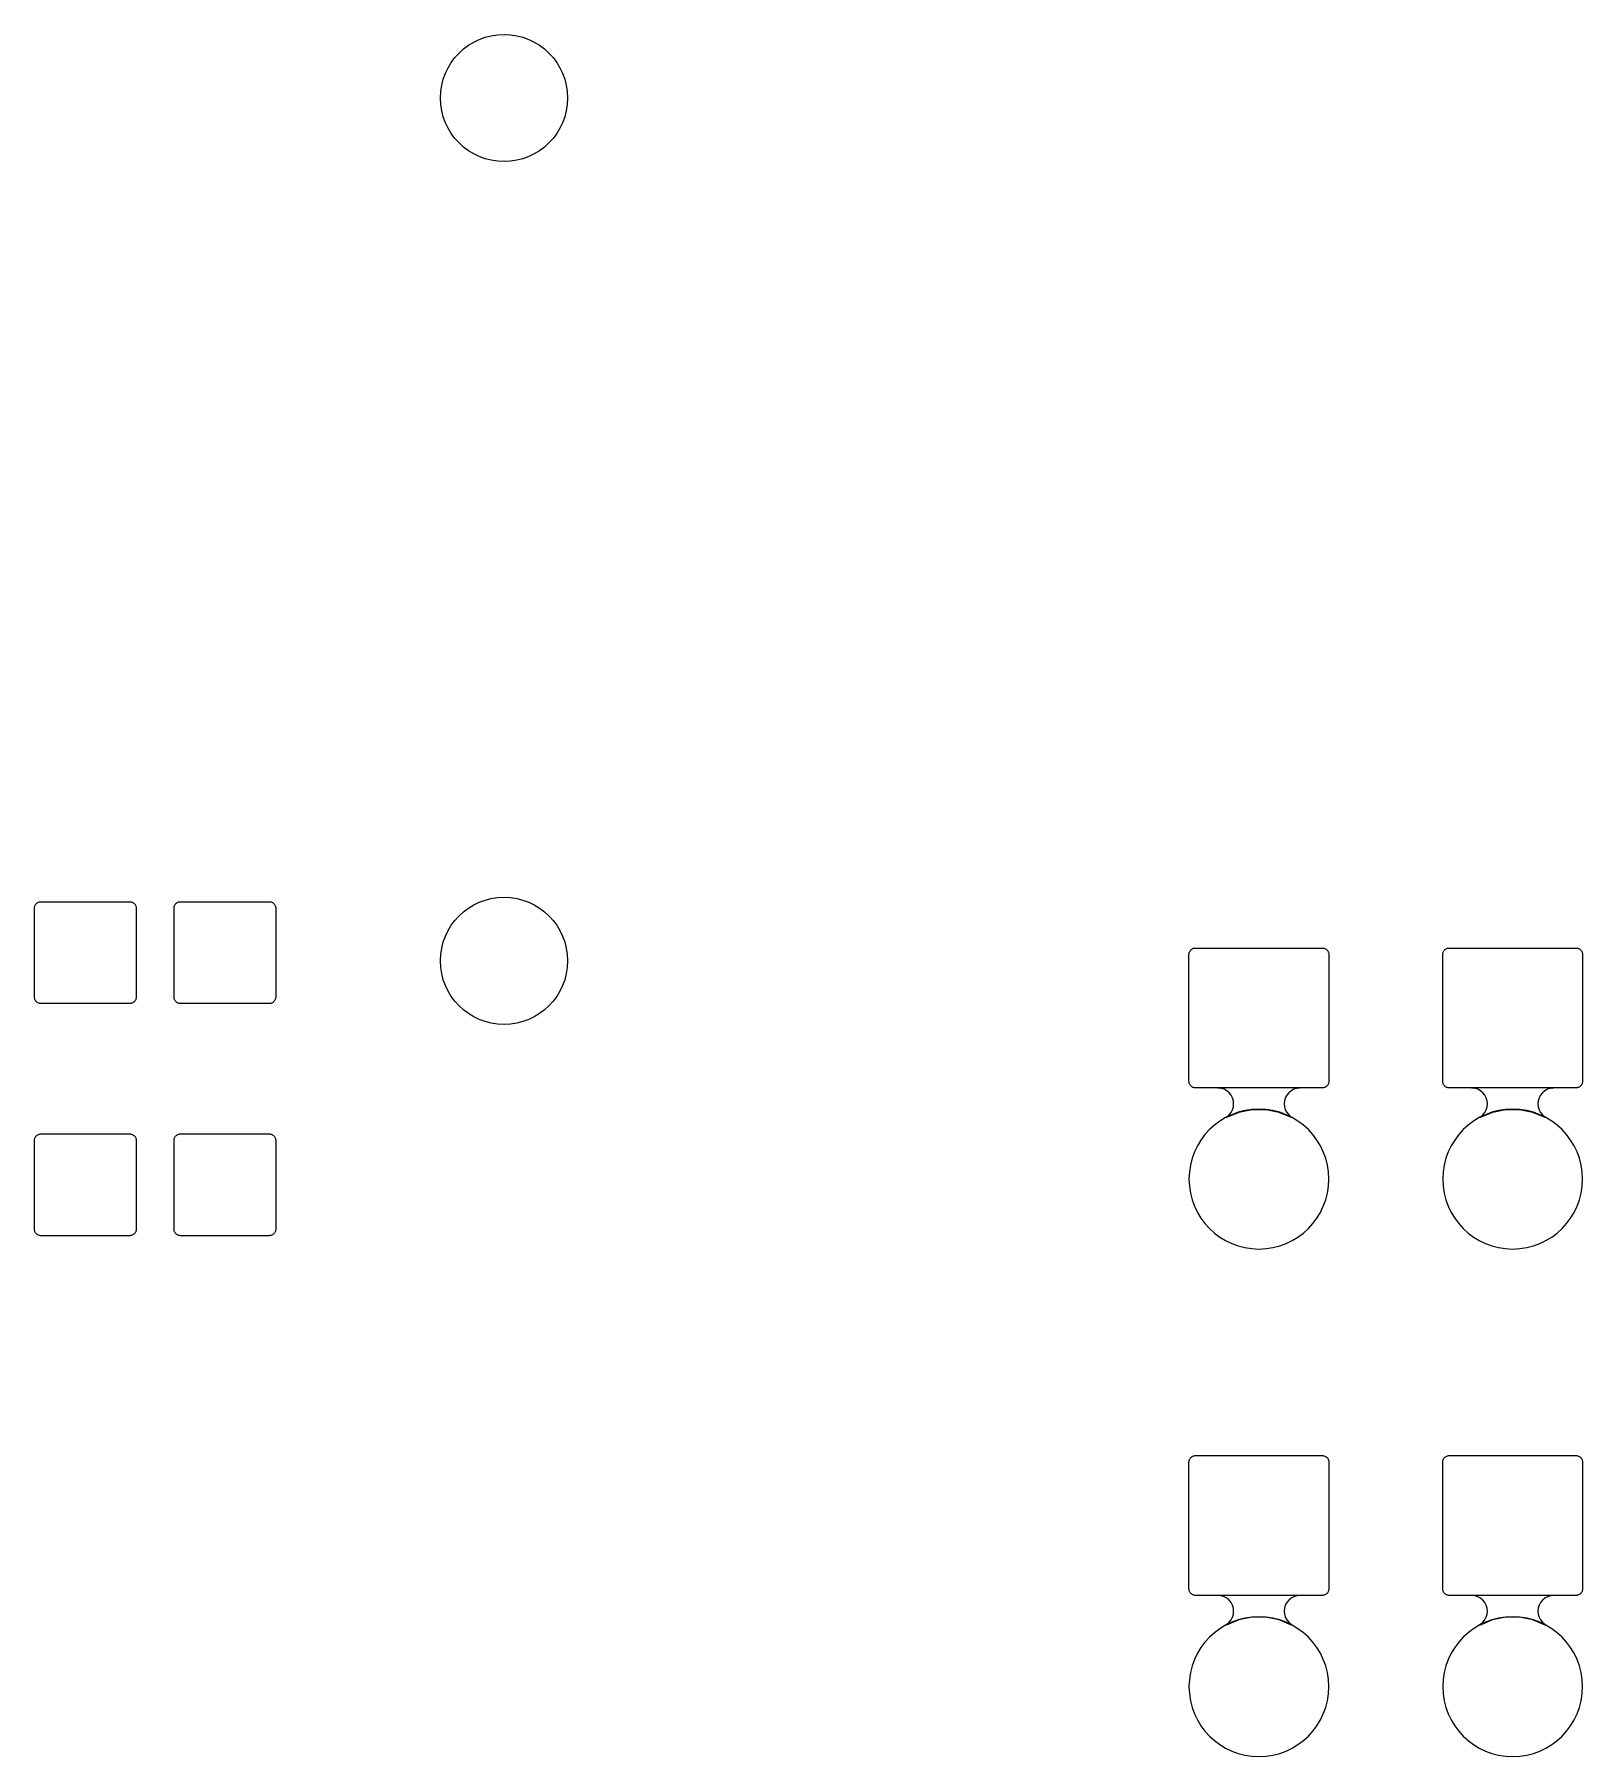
# Model space of a CAD drawing. Extents: x 0.49 to 2.42, y -7.77 to -4.86.
# Drawn here: x 0.494 to 0.974, y -7.733 to -7.199 of the extents above; entities that cross this region are included whole.
import ezdxf

# ---------------------------------------------------------------- set-up
doc = ezdxf.new("R2010")
doc.units = 0
doc.header["$MEASUREMENT"] = 0
doc.layers.add('BLACK', color=7, linetype='CONTINUOUS')

msp = doc.modelspace()

# ---------------------------------------------------------------- linework, layer by layer
at = {"layer": 'BLACK', "linetype": 'CONTINUOUS'}
for p, q in [((0.494055, -7.46988), (0.494065, -7.46969)), ((0.494055, -7.49744), (0.494055, -7.46988)), ((0.494065, -7.46969), (0.494094, -7.46949)), ((0.494094, -7.46949), (0.494142, -7.4693)), ((0.494142, -7.4693), (0.494208, -7.46911)), ((0.494208, -7.46911), (0.494292, -7.46894)), ((0.494292, -7.46894), (0.494394, -7.46877)), ((0.494394, -7.46877), (0.494511, -7.46861)), ((0.494511, -7.46861), (0.494643, -7.46846)), ((0.494643, -7.46846), (0.494789, -7.46833)), ((0.494789, -7.46833), (0.494947, -7.46821)), ((0.494947, -7.46821), (0.495116, -7.46811)), ((0.495116, -7.46811), (0.495295, -7.46803)), ((0.495295, -7.46803), (0.49548, -7.46796)), ((0.49548, -7.46796), (0.495671, -7.46791)), ((0.495671, -7.46791), (0.495866, -7.46788)), ((0.495866, -7.46788), (0.496063, -7.46787)), ((0.496063, -7.46787), (0.523622, -7.46787)), ((0.523622, -7.46787), (0.523819, -7.46788)), ((0.523819, -7.46788), (0.524014, -7.46791)), ((0.524014, -7.46791), (0.524205, -7.46796)), ((0.524205, -7.46796), (0.52439, -7.46803)), ((0.52439, -7.46803), (0.524569, -7.46811)), ((0.524569, -7.46811), (0.524738, -7.46821)), ((0.524738, -7.46821), (0.524896, -7.46833)), ((0.524896, -7.46833), (0.525042, -7.46846)), ((0.525042, -7.46846), (0.525174, -7.46861)), ((0.525174, -7.46861), (0.525292, -7.46877)), ((0.525292, -7.46877), (0.525393, -7.46894)), ((0.525393, -7.46894), (0.525477, -7.46911)), ((0.525477, -7.46911), (0.525543, -7.4693)), ((0.525543, -7.4693), (0.525591, -7.46949)), ((0.525591, -7.46949), (0.52562, -7.46969)), ((0.52562, -7.46969), (0.52563, -7.46988)), ((0.52563, -7.46988), (0.52563, -7.49744)), ((0.537362, -7.46988), (0.537372, -7.46969)), ((0.537362, -7.49744), (0.537362, -7.46988)), ((0.537372, -7.46969), (0.537401, -7.46949)), ((0.537401, -7.46949), (0.537449, -7.4693)), ((0.537449, -7.4693), (0.537515, -7.46911)), ((0.537515, -7.46911), (0.537599, -7.46894)), ((0.537599, -7.46894), (0.537701, -7.46877)), ((0.537701, -7.46877), (0.537818, -7.46861)), ((0.537818, -7.46861), (0.53795, -7.46846)), ((0.53795, -7.46846), (0.538096, -7.46833)), ((0.538096, -7.46833), (0.538255, -7.46821)), ((0.538255, -7.46821), (0.538424, -7.46811)), ((0.538424, -7.46811), (0.538602, -7.46803)), ((0.538602, -7.46803), (0.538787, -7.46796)), ((0.538787, -7.46796), (0.538978, -7.46791)), ((0.538978, -7.46791), (0.539173, -7.46788)), ((0.539173, -7.46788), (0.53937, -7.46787)), ((0.53937, -7.46787), (0.566929, -7.46787)), ((0.566929, -7.46787), (0.567126, -7.46788)), ((0.567126, -7.46788), (0.567321, -7.46791)), ((0.567321, -7.46791), (0.567512, -7.46796)), ((0.567512, -7.46796), (0.567698, -7.46803)), ((0.567698, -7.46803), (0.567876, -7.46811)), ((0.567876, -7.46811), (0.568045, -7.46821)), ((0.568045, -7.46821), (0.568203, -7.46833)), ((0.568203, -7.46833), (0.568349, -7.46846)), ((0.568349, -7.46846), (0.568481, -7.46861)), ((0.568481, -7.46861), (0.568599, -7.46877)), ((0.568599, -7.46877), (0.5687, -7.46894)), ((0.5687, -7.46894), (0.568784, -7.46911)), ((0.568784, -7.46911), (0.568851, -7.4693)), ((0.568851, -7.4693), (0.568898, -7.46949)), ((0.568898, -7.46949), (0.568927, -7.46969)), ((0.568927, -7.46969), (0.568937, -7.46988)), ((0.568937, -7.46988), (0.568937, -7.49744)), ((0.852323, -7.48425), (0.852333, -7.48406)), ((0.852323, -7.52362), (0.852323, -7.48425)), ((0.852333, -7.48406), (0.852361, -7.48386)), ((0.852361, -7.48386), (0.852409, -7.48367)), ((0.852409, -7.48367), (0.852476, -7.48348)), ((0.852476, -7.48348), (0.85256, -7.48331)), ((0.85256, -7.48331), (0.852661, -7.48314)), ((0.852661, -7.48314), (0.852779, -7.48298)), ((0.852779, -7.48298), (0.852911, -7.48283)), ((0.852911, -7.48283), (0.853057, -7.4827)), ((0.853057, -7.4827), (0.853215, -7.48258)), ((0.853215, -7.48258), (0.853384, -7.48248)), ((0.853384, -7.48248), (0.853562, -7.4824)), ((0.853562, -7.4824), (0.853748, -7.48233)), ((0.853748, -7.48233), (0.853939, -7.48228)), ((0.853939, -7.48228), (0.854134, -7.48225)), ((0.854134, -7.48225), (0.854331, -7.48224)), ((0.854331, -7.48224), (0.893701, -7.48224)), ((0.893701, -7.48224), (0.893898, -7.48225)), ((0.893898, -7.48225), (0.894093, -7.48228)), ((0.894093, -7.48228), (0.894284, -7.48233)), ((0.894284, -7.48233), (0.894469, -7.4824)), ((0.894469, -7.4824), (0.894647, -7.48248)), ((0.894647, -7.48248), (0.894816, -7.48258)), ((0.894816, -7.48258), (0.894975, -7.4827)), ((0.894975, -7.4827), (0.895121, -7.48283)), ((0.895121, -7.48283), (0.895253, -7.48298)), ((0.895253, -7.48298), (0.89537, -7.48314)), ((0.89537, -7.48314), (0.895472, -7.48331)), ((0.895472, -7.48331), (0.895556, -7.48348)), ((0.895556, -7.48348), (0.895622, -7.48367)), ((0.895622, -7.48367), (0.89567, -7.48386)), ((0.89567, -7.48386), (0.895699, -7.48406)), ((0.895699, -7.48406), (0.895709, -7.48425)), ((0.895709, -7.48425), (0.895709, -7.52362)), ((0.931063, -7.48425), (0.931073, -7.48406)), ((0.931063, -7.52362), (0.931063, -7.48425)), ((0.931073, -7.48406), (0.931102, -7.48386)), ((0.931102, -7.48386), (0.931149, -7.48367)), ((0.931149, -7.48367), (0.931216, -7.48348)), ((0.931216, -7.48348), (0.9313, -7.48331)), ((0.9313, -7.48331), (0.931401, -7.48314)), ((0.931401, -7.48314), (0.931519, -7.48298)), ((0.931519, -7.48298), (0.931651, -7.48283)), ((0.931651, -7.48283), (0.931797, -7.4827)), ((0.931797, -7.4827), (0.931955, -7.48258)), ((0.931955, -7.48258), (0.932124, -7.48248)), ((0.932124, -7.48248), (0.932302, -7.4824)), ((0.932302, -7.4824), (0.932488, -7.48233)), ((0.932488, -7.48233), (0.932679, -7.48228)), ((0.932679, -7.48228), (0.932874, -7.48225)), ((0.932874, -7.48225), (0.933071, -7.48224)), ((0.933071, -7.48224), (0.972441, -7.48224)), ((0.972441, -7.48224), (0.972638, -7.48225)), ((0.972638, -7.48225), (0.972833, -7.48228)), ((0.972833, -7.48228), (0.973024, -7.48233)), ((0.973024, -7.48233), (0.973209, -7.4824)), ((0.973209, -7.4824), (0.973387, -7.48248)), ((0.973387, -7.48248), (0.973556, -7.48258)), ((0.973556, -7.48258), (0.973715, -7.4827)), ((0.973715, -7.4827), (0.973861, -7.48283)), ((0.973861, -7.48283), (0.973993, -7.48298)), ((0.973993, -7.48298), (0.97411, -7.48314)), ((0.97411, -7.48314), (0.974212, -7.48331)), ((0.974212, -7.48331), (0.974296, -7.48348)), ((0.974296, -7.48348), (0.974362, -7.48367)), ((0.974362, -7.48367), (0.97441, -7.48386)), ((0.97441, -7.48386), (0.974439, -7.48406)), ((0.974439, -7.48406), (0.974449, -7.48425)), ((0.974449, -7.48425), (0.974449, -7.52362)), ((0.494065, -7.49764), (0.494055, -7.49744)), ((0.494094, -7.49783), (0.494065, -7.49764)), ((0.494142, -7.49802), (0.494094, -7.49783)), ((0.494208, -7.49821), (0.494142, -7.49802)), ((0.494292, -7.49839), (0.494208, -7.49821)), ((0.494394, -7.49856), (0.494292, -7.49839)), ((0.494511, -7.49871), (0.494394, -7.49856)), ((0.494643, -7.49886), (0.494511, -7.49871)), ((0.494789, -7.49899), (0.494643, -7.49886)), ((0.494947, -7.49911), (0.494789, -7.49899)), ((0.495116, -7.49921), (0.494947, -7.49911)), ((0.495295, -7.4993), (0.495116, -7.49921)), ((0.49548, -7.49936), (0.495295, -7.4993)), ((0.495671, -7.49941), (0.49548, -7.49936)), ((0.495866, -7.49944), (0.495671, -7.49941)), ((0.496063, -7.49945), (0.495866, -7.49944)), ((0.523622, -7.49945), (0.496063, -7.49945)), ((0.523819, -7.49944), (0.523622, -7.49945)), ((0.524014, -7.49941), (0.523819, -7.49944)), ((0.524205, -7.49936), (0.524014, -7.49941)), ((0.52439, -7.4993), (0.524205, -7.49936)), ((0.524569, -7.49921), (0.52439, -7.4993)), ((0.524738, -7.49911), (0.524569, -7.49921)), ((0.524896, -7.49899), (0.524738, -7.49911)), ((0.525042, -7.49886), (0.524896, -7.49899)), ((0.525174, -7.49871), (0.525042, -7.49886)), ((0.525292, -7.49856), (0.525174, -7.49871)), ((0.525393, -7.49839), (0.525292, -7.49856)), ((0.525477, -7.49821), (0.525393, -7.49839)), ((0.525543, -7.49802), (0.525477, -7.49821)), ((0.525591, -7.49783), (0.525543, -7.49802)), ((0.52562, -7.49764), (0.525591, -7.49783)), ((0.52563, -7.49744), (0.52562, -7.49764)), ((0.537372, -7.49764), (0.537362, -7.49744)), ((0.537401, -7.49783), (0.537372, -7.49764)), ((0.537449, -7.49802), (0.537401, -7.49783)), ((0.537515, -7.49821), (0.537449, -7.49802)), ((0.537599, -7.49839), (0.537515, -7.49821)), ((0.537701, -7.49856), (0.537599, -7.49839)), ((0.537818, -7.49871), (0.537701, -7.49856)), ((0.53795, -7.49886), (0.537818, -7.49871)), ((0.538096, -7.49899), (0.53795, -7.49886)), ((0.538255, -7.49911), (0.538096, -7.49899)), ((0.538424, -7.49921), (0.538255, -7.49911)), ((0.538602, -7.4993), (0.538424, -7.49921)), ((0.538787, -7.49936), (0.538602, -7.4993)), ((0.538978, -7.49941), (0.538787, -7.49936)), ((0.539173, -7.49944), (0.538978, -7.49941)), ((0.53937, -7.49945), (0.539173, -7.49944)), ((0.566929, -7.49945), (0.53937, -7.49945)), ((0.567126, -7.49944), (0.566929, -7.49945)), ((0.567321, -7.49941), (0.567126, -7.49944)), ((0.567512, -7.49936), (0.567321, -7.49941)), ((0.567698, -7.4993), (0.567512, -7.49936)), ((0.567876, -7.49921), (0.567698, -7.4993)), ((0.568045, -7.49911), (0.567876, -7.49921)), ((0.568203, -7.49899), (0.568045, -7.49911)), ((0.568349, -7.49886), (0.568203, -7.49899)), ((0.568481, -7.49871), (0.568349, -7.49886)), ((0.568599, -7.49856), (0.568481, -7.49871)), ((0.5687, -7.49839), (0.568599, -7.49856)), ((0.568784, -7.49821), (0.5687, -7.49839)), ((0.568851, -7.49802), (0.568784, -7.49821)), ((0.568898, -7.49783), (0.568851, -7.49802)), ((0.568927, -7.49764), (0.568898, -7.49783)), ((0.568937, -7.49744), (0.568927, -7.49764)), ((0.852333, -7.52382), (0.852323, -7.52362)), ((0.852361, -7.52401), (0.852333, -7.52382)), ((0.852409, -7.5242), (0.852361, -7.52401)), ((0.852476, -7.52439), (0.852409, -7.5242)), ((0.85256, -7.52457), (0.852476, -7.52439)), ((0.852661, -7.52474), (0.85256, -7.52457)), ((0.852779, -7.5249), (0.852661, -7.52474)), ((0.852911, -7.52504), (0.852779, -7.5249)), ((0.853057, -7.52517), (0.852911, -7.52504)), ((0.853215, -7.52529), (0.853057, -7.52517)), ((0.853384, -7.52539), (0.853215, -7.52529)), ((0.853562, -7.52548), (0.853384, -7.52539)), ((0.853748, -7.52554), (0.853562, -7.52548)), ((0.853939, -7.52559), (0.853748, -7.52554)), ((0.854134, -7.52562), (0.853939, -7.52559)), ((0.854331, -7.52563), (0.854134, -7.52562)), ((0.893701, -7.52563), (0.854331, -7.52563)), ((0.86127, -7.52566), (0.861278, -7.52558)), ((0.861334, -7.52571), (0.86127, -7.52566)), ((0.861278, -7.52558), (0.861342, -7.52555)), ((0.862286, -7.5258), (0.861334, -7.52571)), ((0.861342, -7.52555), (0.88669, -7.52555)), ((0.863195, -7.52608), (0.862286, -7.5258)), ((0.864032, -7.52653), (0.863195, -7.52608)), ((0.864766, -7.52713), (0.864032, -7.52653)), ((0.865368, -7.52786), (0.864766, -7.52713)), ((0.865815, -7.5287), (0.865368, -7.52786)), ((0.866091, -7.52961), (0.865815, -7.5287)), ((0.882216, -7.5287), (0.881941, -7.52961)), ((0.882664, -7.52786), (0.882216, -7.5287)), ((0.883266, -7.52713), (0.882664, -7.52786)), ((0.884, -7.52653), (0.883266, -7.52713)), ((0.884837, -7.52608), (0.884, -7.52653)), ((0.885745, -7.5258), (0.884837, -7.52608)), ((0.886698, -7.52571), (0.885745, -7.5258)), ((0.88669, -7.52555), (0.886758, -7.52559)), ((0.886758, -7.52567), (0.886698, -7.52571)), ((0.886758, -7.52559), (0.886758, -7.52567)), ((0.893898, -7.52562), (0.893701, -7.52563)), ((0.894093, -7.52559), (0.893898, -7.52562)), ((0.894284, -7.52554), (0.894093, -7.52559)), ((0.894469, -7.52548), (0.894284, -7.52554)), ((0.894647, -7.52539), (0.894469, -7.52548)), ((0.894816, -7.52529), (0.894647, -7.52539)), ((0.894975, -7.52517), (0.894816, -7.52529)), ((0.895121, -7.52504), (0.894975, -7.52517)), ((0.895253, -7.5249), (0.895121, -7.52504)), ((0.89537, -7.52474), (0.895253, -7.5249)), ((0.895472, -7.52457), (0.89537, -7.52474)), ((0.895556, -7.52439), (0.895472, -7.52457)), ((0.895622, -7.5242), (0.895556, -7.52439)), ((0.89567, -7.52401), (0.895622, -7.5242)), ((0.895699, -7.52382), (0.89567, -7.52401)), ((0.895709, -7.52362), (0.895699, -7.52382)), ((0.931073, -7.52382), (0.931063, -7.52362)), ((0.931102, -7.52401), (0.931073, -7.52382)), ((0.931149, -7.5242), (0.931102, -7.52401)), ((0.931216, -7.52439), (0.931149, -7.5242)), ((0.9313, -7.52457), (0.931216, -7.52439)), ((0.931401, -7.52474), (0.9313, -7.52457)), ((0.931519, -7.5249), (0.931401, -7.52474)), ((0.931651, -7.52504), (0.931519, -7.5249)), ((0.931797, -7.52517), (0.931651, -7.52504)), ((0.931955, -7.52529), (0.931797, -7.52517)), ((0.932124, -7.52539), (0.931955, -7.52529)), ((0.932302, -7.52548), (0.932124, -7.52539)), ((0.932488, -7.52554), (0.932302, -7.52548)), ((0.932679, -7.52559), (0.932488, -7.52554)), ((0.932874, -7.52562), (0.932679, -7.52559)), ((0.933071, -7.52563), (0.932874, -7.52562)), ((0.972441, -7.52563), (0.933071, -7.52563)), ((0.94001, -7.52566), (0.940018, -7.52558)), ((0.940074, -7.52571), (0.94001, -7.52566)), ((0.940018, -7.52558), (0.940082, -7.52555)), ((0.941026, -7.5258), (0.940074, -7.52571)), ((0.940082, -7.52555), (0.96543, -7.52555)), ((0.941935, -7.52608), (0.941026, -7.5258)), ((0.942772, -7.52653), (0.941935, -7.52608)), ((0.943506, -7.52713), (0.942772, -7.52653)), ((0.944108, -7.52786), (0.943506, -7.52713)), ((0.944555, -7.5287), (0.944108, -7.52786)), ((0.944831, -7.52961), (0.944555, -7.5287)), ((0.960956, -7.5287), (0.960681, -7.52961)), ((0.961404, -7.52786), (0.960956, -7.5287)), ((0.962006, -7.52713), (0.961404, -7.52786)), ((0.96274, -7.52653), (0.962006, -7.52713)), ((0.963577, -7.52608), (0.96274, -7.52653)), ((0.964485, -7.5258), (0.963577, -7.52608)), ((0.965438, -7.52571), (0.964485, -7.5258)), ((0.96543, -7.52555), (0.965498, -7.52559)), ((0.965498, -7.52567), (0.965438, -7.52571)), ((0.965498, -7.52559), (0.965498, -7.52567)), ((0.972638, -7.52562), (0.972441, -7.52563)), ((0.972833, -7.52559), (0.972638, -7.52562)), ((0.973024, -7.52554), (0.972833, -7.52559)), ((0.973209, -7.52548), (0.973024, -7.52554)), ((0.973387, -7.52539), (0.973209, -7.52548)), ((0.973556, -7.52529), (0.973387, -7.52539)), ((0.973715, -7.52517), (0.973556, -7.52529)), ((0.973861, -7.52504), (0.973715, -7.52517)), ((0.973993, -7.5249), (0.973861, -7.52504)), ((0.97411, -7.52474), (0.973993, -7.5249)), ((0.974212, -7.52457), (0.97411, -7.52474)), ((0.974296, -7.52439), (0.974212, -7.52457)), ((0.974362, -7.5242), (0.974296, -7.52439)), ((0.97441, -7.52401), (0.974362, -7.5242)), ((0.974439, -7.52382), (0.97441, -7.52401)), ((0.974449, -7.52362), (0.974439, -7.52382)), ((0.867742, -7.53325), (0.863932, -7.53483)), ((0.864029, -7.53458), (0.864766, -7.53397)), ((0.864766, -7.53397), (0.865368, -7.53324)), ((0.865368, -7.53324), (0.865815, -7.5324)), ((0.865815, -7.5324), (0.866091, -7.5315)), ((0.866184, -7.53055), (0.866091, -7.52961)), ((0.866091, -7.5315), (0.866184, -7.53055)), ((0.871897, -7.53243), (0.867742, -7.53325)), ((0.876134, -7.53243), (0.871897, -7.53243)), ((0.88029, -7.53325), (0.876134, -7.53243)), ((0.884099, -7.53483), (0.88029, -7.53325)), ((0.881941, -7.52961), (0.881848, -7.53055)), ((0.881848, -7.53055), (0.881941, -7.5315)), ((0.881941, -7.5315), (0.882216, -7.5324)), ((0.882216, -7.5324), (0.882664, -7.53324)), ((0.882664, -7.53324), (0.883266, -7.53398)), ((0.883266, -7.53398), (0.884003, -7.53458)), ((0.946482, -7.53325), (0.942672, -7.53483)), ((0.942769, -7.53458), (0.943506, -7.53397)), ((0.943506, -7.53397), (0.944108, -7.53324)), ((0.944108, -7.53324), (0.944555, -7.5324)), ((0.944555, -7.5324), (0.944831, -7.5315)), ((0.944924, -7.53055), (0.944831, -7.52961)), ((0.944831, -7.5315), (0.944924, -7.53055)), ((0.950637, -7.53243), (0.946482, -7.53325)), ((0.954874, -7.53243), (0.950637, -7.53243)), ((0.95903, -7.53325), (0.954874, -7.53243)), ((0.962839, -7.53483), (0.95903, -7.53325)), ((0.960681, -7.52961), (0.960588, -7.53055)), ((0.960588, -7.53055), (0.960681, -7.5315)), ((0.960681, -7.5315), (0.960956, -7.5324)), ((0.960956, -7.5324), (0.961404, -7.53324)), ((0.961404, -7.53324), (0.962006, -7.53398)), ((0.962006, -7.53398), (0.962743, -7.53458)), ((0.863824, -7.53475), (0.863858, -7.53469)), ((0.863854, -7.53482), (0.863824, -7.53475)), ((0.863932, -7.53483), (0.863854, -7.53482)), ((0.863858, -7.53469), (0.864029, -7.53458)), ((0.884003, -7.53458), (0.884173, -7.53469)), ((0.884164, -7.53483), (0.884099, -7.53483)), ((0.884208, -7.53476), (0.884164, -7.53483)), ((0.884173, -7.53469), (0.884208, -7.53476)), ((0.942564, -7.53475), (0.942599, -7.53469)), ((0.942594, -7.53482), (0.942564, -7.53475)), ((0.942672, -7.53483), (0.942594, -7.53482)), ((0.942599, -7.53469), (0.942769, -7.53458)), ((0.962743, -7.53458), (0.962913, -7.53469)), ((0.962904, -7.53483), (0.962839, -7.53483)), ((0.962948, -7.53476), (0.962904, -7.53483)), ((0.962913, -7.53469), (0.962948, -7.53476)), ((0.494055, -7.54193), (0.494065, -7.54173)), ((0.494055, -7.56949), (0.494055, -7.54193)), ((0.494065, -7.54173), (0.494094, -7.54154)), ((0.494094, -7.54154), (0.494142, -7.54135)), ((0.494142, -7.54135), (0.494208, -7.54116)), ((0.494208, -7.54116), (0.494292, -7.54098)), ((0.494292, -7.54098), (0.494394, -7.54081)), ((0.494394, -7.54081), (0.494511, -7.54066)), ((0.494511, -7.54066), (0.494643, -7.54051)), ((0.494643, -7.54051), (0.494789, -7.54038)), ((0.494789, -7.54038), (0.494947, -7.54026)), ((0.494947, -7.54026), (0.495116, -7.54016)), ((0.495116, -7.54016), (0.495295, -7.54007)), ((0.495295, -7.54007), (0.49548, -7.54001)), ((0.49548, -7.54001), (0.495671, -7.53996)), ((0.495671, -7.53996), (0.495866, -7.53993)), ((0.495866, -7.53993), (0.496063, -7.53992)), ((0.496063, -7.53992), (0.523622, -7.53992)), ((0.523622, -7.53992), (0.523819, -7.53993)), ((0.523819, -7.53993), (0.524014, -7.53996)), ((0.524014, -7.53996), (0.524205, -7.54001)), ((0.524205, -7.54001), (0.52439, -7.54007)), ((0.52439, -7.54007), (0.524569, -7.54016)), ((0.524569, -7.54016), (0.524738, -7.54026)), ((0.524738, -7.54026), (0.524896, -7.54038)), ((0.524896, -7.54038), (0.525042, -7.54051)), ((0.525042, -7.54051), (0.525174, -7.54066)), ((0.525174, -7.54066), (0.525292, -7.54081)), ((0.525292, -7.54081), (0.525393, -7.54098)), ((0.525393, -7.54098), (0.525477, -7.54116)), ((0.525477, -7.54116), (0.525543, -7.54135)), ((0.525543, -7.54135), (0.525591, -7.54154)), ((0.525591, -7.54154), (0.52562, -7.54173)), ((0.52562, -7.54173), (0.52563, -7.54193)), ((0.52563, -7.54193), (0.52563, -7.56949)), ((0.537362, -7.54193), (0.537372, -7.54173)), ((0.537362, -7.56949), (0.537362, -7.54193)), ((0.537372, -7.54173), (0.537401, -7.54154)), ((0.537401, -7.54154), (0.537449, -7.54135)), ((0.537449, -7.54135), (0.537515, -7.54116)), ((0.537515, -7.54116), (0.537599, -7.54098)), ((0.537599, -7.54098), (0.537701, -7.54081)), ((0.537701, -7.54081), (0.537818, -7.54066)), ((0.537818, -7.54066), (0.53795, -7.54051)), ((0.53795, -7.54051), (0.538096, -7.54038)), ((0.538096, -7.54038), (0.538255, -7.54026)), ((0.538255, -7.54026), (0.538424, -7.54016)), ((0.538424, -7.54016), (0.538602, -7.54007)), ((0.538602, -7.54007), (0.538787, -7.54001)), ((0.538787, -7.54001), (0.538978, -7.53996)), ((0.538978, -7.53996), (0.539173, -7.53993)), ((0.539173, -7.53993), (0.53937, -7.53992)), ((0.53937, -7.53992), (0.566929, -7.53992)), ((0.566929, -7.53992), (0.567126, -7.53993)), ((0.567126, -7.53993), (0.567321, -7.53996)), ((0.567321, -7.53996), (0.567512, -7.54001)), ((0.567512, -7.54001), (0.567698, -7.54007)), ((0.567698, -7.54007), (0.567876, -7.54016)), ((0.567876, -7.54016), (0.568045, -7.54026)), ((0.568045, -7.54026), (0.568203, -7.54038)), ((0.568203, -7.54038), (0.568349, -7.54051)), ((0.568349, -7.54051), (0.568481, -7.54066)), ((0.568481, -7.54066), (0.568599, -7.54081)), ((0.568599, -7.54081), (0.5687, -7.54098)), ((0.5687, -7.54098), (0.568784, -7.54116)), ((0.568784, -7.54116), (0.568851, -7.54135)), ((0.568851, -7.54135), (0.568898, -7.54154)), ((0.568898, -7.54154), (0.568927, -7.54173)), ((0.568927, -7.54173), (0.568937, -7.54193)), ((0.568937, -7.54193), (0.568937, -7.56949)), ((0.494065, -7.56969), (0.494055, -7.56949)), ((0.494094, -7.56988), (0.494065, -7.56969)), ((0.494142, -7.57007), (0.494094, -7.56988)), ((0.494208, -7.57026), (0.494142, -7.57007)), ((0.494292, -7.57043), (0.494208, -7.57026)), ((0.494394, -7.5706), (0.494292, -7.57043)), ((0.494511, -7.57076), (0.494394, -7.5706)), ((0.494643, -7.57091), (0.494511, -7.57076)), ((0.494789, -7.57104), (0.494643, -7.57091)), ((0.494947, -7.57116), (0.494789, -7.57104)), ((0.495116, -7.57126), (0.494947, -7.57116)), ((0.495295, -7.57134), (0.495116, -7.57126)), ((0.49548, -7.57141), (0.495295, -7.57134)), ((0.495671, -7.57146), (0.49548, -7.57141)), ((0.495866, -7.57149), (0.495671, -7.57146)), ((0.496063, -7.5715), (0.495866, -7.57149)), ((0.523622, -7.5715), (0.496063, -7.5715)), ((0.523819, -7.57149), (0.523622, -7.5715)), ((0.524014, -7.57146), (0.523819, -7.57149)), ((0.524205, -7.57141), (0.524014, -7.57146)), ((0.52439, -7.57134), (0.524205, -7.57141)), ((0.524569, -7.57126), (0.52439, -7.57134)), ((0.524738, -7.57116), (0.524569, -7.57126)), ((0.524896, -7.57104), (0.524738, -7.57116)), ((0.525042, -7.57091), (0.524896, -7.57104)), ((0.525174, -7.57076), (0.525042, -7.57091)), ((0.525292, -7.5706), (0.525174, -7.57076)), ((0.525393, -7.57043), (0.525292, -7.5706)), ((0.525477, -7.57026), (0.525393, -7.57043)), ((0.525543, -7.57007), (0.525477, -7.57026)), ((0.525591, -7.56988), (0.525543, -7.57007)), ((0.52562, -7.56969), (0.525591, -7.56988)), ((0.52563, -7.56949), (0.52562, -7.56969)), ((0.537372, -7.56969), (0.537362, -7.56949)), ((0.537401, -7.56988), (0.537372, -7.56969)), ((0.537449, -7.57007), (0.537401, -7.56988)), ((0.537515, -7.57026), (0.537449, -7.57007)), ((0.537599, -7.57043), (0.537515, -7.57026)), ((0.537701, -7.5706), (0.537599, -7.57043)), ((0.537818, -7.57076), (0.537701, -7.5706)), ((0.53795, -7.57091), (0.537818, -7.57076)), ((0.538096, -7.57104), (0.53795, -7.57091)), ((0.538255, -7.57116), (0.538096, -7.57104)), ((0.538424, -7.57126), (0.538255, -7.57116)), ((0.538602, -7.57134), (0.538424, -7.57126)), ((0.538787, -7.57141), (0.538602, -7.57134)), ((0.538978, -7.57146), (0.538787, -7.57141)), ((0.539173, -7.57149), (0.538978, -7.57146)), ((0.53937, -7.5715), (0.539173, -7.57149)), ((0.566929, -7.5715), (0.53937, -7.5715)), ((0.567126, -7.57149), (0.566929, -7.5715)), ((0.567321, -7.57146), (0.567126, -7.57149)), ((0.567512, -7.57141), (0.567321, -7.57146)), ((0.567698, -7.57134), (0.567512, -7.57141)), ((0.567876, -7.57126), (0.567698, -7.57134)), ((0.568045, -7.57116), (0.567876, -7.57126)), ((0.568203, -7.57104), (0.568045, -7.57116)), ((0.568349, -7.57091), (0.568203, -7.57104)), ((0.568481, -7.57076), (0.568349, -7.57091)), ((0.568599, -7.5706), (0.568481, -7.57076)), ((0.5687, -7.57043), (0.568599, -7.5706)), ((0.568784, -7.57026), (0.5687, -7.57043)), ((0.568851, -7.57007), (0.568784, -7.57026)), ((0.568898, -7.56988), (0.568851, -7.57007)), ((0.568927, -7.56969), (0.568898, -7.56988)), ((0.568937, -7.56949), (0.568927, -7.56969)), ((0.852409, -7.64115), (0.852476, -7.64096)), ((0.852476, -7.64096), (0.85256, -7.64079)), ((0.85256, -7.64079), (0.852661, -7.64062)), ((0.852661, -7.64062), (0.852779, -7.64046)), ((0.852779, -7.64046), (0.852911, -7.64031)), ((0.852911, -7.64031), (0.853057, -7.64018)), ((0.853057, -7.64018), (0.853215, -7.64006)), ((0.853215, -7.64006), (0.853384, -7.63996)), ((0.853384, -7.63996), (0.853562, -7.63988)), ((0.853562, -7.63988), (0.853748, -7.63981)), ((0.853748, -7.63981), (0.853939, -7.63976)), ((0.853939, -7.63976), (0.854134, -7.63973)), ((0.854134, -7.63973), (0.854331, -7.63972)), ((0.854331, -7.63972), (0.893701, -7.63972)), ((0.893701, -7.63972), (0.893898, -7.63973)), ((0.893898, -7.63973), (0.894093, -7.63976)), ((0.894093, -7.63976), (0.894284, -7.63981)), ((0.894284, -7.63981), (0.894469, -7.63988)), ((0.894469, -7.63988), (0.894647, -7.63996)), ((0.894647, -7.63996), (0.894816, -7.64006)), ((0.894816, -7.64006), (0.894975, -7.64018)), ((0.894975, -7.64018), (0.895121, -7.64031)), ((0.895121, -7.64031), (0.895253, -7.64046)), ((0.895253, -7.64046), (0.89537, -7.64062)), ((0.89537, -7.64062), (0.895472, -7.64079)), ((0.895472, -7.64079), (0.895556, -7.64096)), ((0.895556, -7.64096), (0.895622, -7.64115)), ((0.931149, -7.64115), (0.931216, -7.64096)), ((0.931216, -7.64096), (0.9313, -7.64079)), ((0.9313, -7.64079), (0.931401, -7.64062)), ((0.931401, -7.64062), (0.931519, -7.64046)), ((0.931519, -7.64046), (0.931651, -7.64031)), ((0.931651, -7.64031), (0.931797, -7.64018)), ((0.931797, -7.64018), (0.931955, -7.64006)), ((0.931955, -7.64006), (0.932124, -7.63996)), ((0.932124, -7.63996), (0.932302, -7.63988)), ((0.932302, -7.63988), (0.932488, -7.63981)), ((0.932488, -7.63981), (0.932679, -7.63976)), ((0.932679, -7.63976), (0.932874, -7.63973)), ((0.932874, -7.63973), (0.933071, -7.63972)), ((0.933071, -7.63972), (0.972441, -7.63972)), ((0.972441, -7.63972), (0.972638, -7.63973)), ((0.972638, -7.63973), (0.972833, -7.63976)), ((0.972833, -7.63976), (0.973024, -7.63981)), ((0.973024, -7.63981), (0.973209, -7.63988)), ((0.973209, -7.63988), (0.973387, -7.63996)), ((0.973387, -7.63996), (0.973556, -7.64006)), ((0.973556, -7.64006), (0.973715, -7.64018)), ((0.973715, -7.64018), (0.973861, -7.64031)), ((0.973861, -7.64031), (0.973993, -7.64046)), ((0.973993, -7.64046), (0.97411, -7.64062)), ((0.97411, -7.64062), (0.974212, -7.64079)), ((0.974212, -7.64079), (0.974296, -7.64096)), ((0.974296, -7.64096), (0.974362, -7.64115)), ((0.852323, -7.64173), (0.852333, -7.64154)), ((0.852323, -7.6811), (0.852323, -7.64173)), ((0.852333, -7.64154), (0.852361, -7.64134)), ((0.852361, -7.64134), (0.852409, -7.64115)), ((0.895622, -7.64115), (0.89567, -7.64134)), ((0.89567, -7.64134), (0.895699, -7.64154)), ((0.895699, -7.64154), (0.895709, -7.64173)), ((0.895709, -7.64173), (0.895709, -7.6811)), ((0.931063, -7.64173), (0.931073, -7.64154)), ((0.931063, -7.6811), (0.931063, -7.64173)), ((0.931073, -7.64154), (0.931102, -7.64134)), ((0.931102, -7.64134), (0.931149, -7.64115)), ((0.974362, -7.64115), (0.97441, -7.64134)), ((0.97441, -7.64134), (0.974439, -7.64154)), ((0.974439, -7.64154), (0.974449, -7.64173)), ((0.974449, -7.64173), (0.974449, -7.6811)), ((0.852333, -7.6813), (0.852323, -7.6811)), ((0.852361, -7.68149), (0.852333, -7.6813)), ((0.852409, -7.68169), (0.852361, -7.68149)), ((0.852476, -7.68187), (0.852409, -7.68169)), ((0.85256, -7.68205), (0.852476, -7.68187)), ((0.852661, -7.68222), (0.85256, -7.68205)), ((0.852779, -7.68238), (0.852661, -7.68222)), ((0.852911, -7.68252), (0.852779, -7.68238)), ((0.853057, -7.68265), (0.852911, -7.68252)), ((0.853215, -7.68277), (0.853057, -7.68265)), ((0.853384, -7.68287), (0.853215, -7.68277)), ((0.853562, -7.68296), (0.853384, -7.68287)), ((0.853748, -7.68302), (0.853562, -7.68296)), ((0.853939, -7.68307), (0.853748, -7.68302)), ((0.854134, -7.6831), (0.853939, -7.68307)), ((0.854331, -7.68311), (0.854134, -7.6831)), ((0.893701, -7.68311), (0.854331, -7.68311)), ((0.86127, -7.68314), (0.861278, -7.68306)), ((0.861334, -7.68319), (0.86127, -7.68314)), ((0.861278, -7.68306), (0.861342, -7.68303)), ((0.862286, -7.68328), (0.861334, -7.68319)), ((0.861342, -7.68303), (0.88669, -7.68303)), ((0.863195, -7.68356), (0.862286, -7.68328)), ((0.864032, -7.68401), (0.863195, -7.68356)), ((0.884837, -7.68356), (0.884, -7.68401)), ((0.885745, -7.68328), (0.884837, -7.68356)), ((0.886698, -7.68319), (0.885745, -7.68328)), ((0.88669, -7.68303), (0.886758, -7.68307)), ((0.886758, -7.68315), (0.886698, -7.68319)), ((0.886758, -7.68307), (0.886758, -7.68315)), ((0.893898, -7.6831), (0.893701, -7.68311)), ((0.894093, -7.68307), (0.893898, -7.6831)), ((0.894284, -7.68302), (0.894093, -7.68307)), ((0.894469, -7.68296), (0.894284, -7.68302)), ((0.894647, -7.68287), (0.894469, -7.68296)), ((0.894816, -7.68277), (0.894647, -7.68287)), ((0.894975, -7.68265), (0.894816, -7.68277)), ((0.895121, -7.68252), (0.894975, -7.68265)), ((0.895253, -7.68238), (0.895121, -7.68252)), ((0.89537, -7.68222), (0.895253, -7.68238)), ((0.895472, -7.68205), (0.89537, -7.68222)), ((0.895556, -7.68187), (0.895472, -7.68205)), ((0.895622, -7.68169), (0.895556, -7.68187)), ((0.89567, -7.68149), (0.895622, -7.68169)), ((0.895699, -7.6813), (0.89567, -7.68149)), ((0.895709, -7.6811), (0.895699, -7.6813)), ((0.931073, -7.6813), (0.931063, -7.6811)), ((0.931102, -7.68149), (0.931073, -7.6813)), ((0.931149, -7.68169), (0.931102, -7.68149)), ((0.931216, -7.68187), (0.931149, -7.68169)), ((0.9313, -7.68205), (0.931216, -7.68187)), ((0.931401, -7.68222), (0.9313, -7.68205)), ((0.931519, -7.68238), (0.931401, -7.68222)), ((0.931651, -7.68252), (0.931519, -7.68238)), ((0.931797, -7.68265), (0.931651, -7.68252)), ((0.931955, -7.68277), (0.931797, -7.68265)), ((0.932124, -7.68287), (0.931955, -7.68277)), ((0.932302, -7.68296), (0.932124, -7.68287)), ((0.932488, -7.68302), (0.932302, -7.68296)), ((0.932679, -7.68307), (0.932488, -7.68302)), ((0.932874, -7.6831), (0.932679, -7.68307)), ((0.933071, -7.68311), (0.932874, -7.6831)), ((0.972441, -7.68311), (0.933071, -7.68311)), ((0.94001, -7.68314), (0.940018, -7.68306)), ((0.940074, -7.68319), (0.94001, -7.68314)), ((0.940018, -7.68306), (0.940082, -7.68303)), ((0.941026, -7.68328), (0.940074, -7.68319)), ((0.940082, -7.68303), (0.96543, -7.68303)), ((0.941935, -7.68356), (0.941026, -7.68328)), ((0.942772, -7.68401), (0.941935, -7.68356)), ((0.963577, -7.68356), (0.96274, -7.68401)), ((0.964485, -7.68328), (0.963577, -7.68356)), ((0.965438, -7.68319), (0.964485, -7.68328)), ((0.96543, -7.68303), (0.965498, -7.68307)), ((0.965498, -7.68315), (0.965438, -7.68319)), ((0.965498, -7.68307), (0.965498, -7.68315)), ((0.972638, -7.6831), (0.972441, -7.68311)), ((0.972833, -7.68307), (0.972638, -7.6831)), ((0.973024, -7.68302), (0.972833, -7.68307)), ((0.973209, -7.68296), (0.973024, -7.68302)), ((0.973387, -7.68287), (0.973209, -7.68296)), ((0.973556, -7.68277), (0.973387, -7.68287)), ((0.973715, -7.68265), (0.973556, -7.68277)), ((0.973861, -7.68252), (0.973715, -7.68265)), ((0.973993, -7.68238), (0.973861, -7.68252)), ((0.97411, -7.68222), (0.973993, -7.68238)), ((0.974212, -7.68205), (0.97411, -7.68222)), ((0.974296, -7.68187), (0.974212, -7.68205)), ((0.974362, -7.68169), (0.974296, -7.68187)), ((0.97441, -7.68149), (0.974362, -7.68169)), ((0.974439, -7.6813), (0.97441, -7.68149)), ((0.974449, -7.6811), (0.974439, -7.6813)), ((0.864766, -7.68461), (0.864032, -7.68401)), ((0.865368, -7.68534), (0.864766, -7.68461)), ((0.865815, -7.68618), (0.865368, -7.68534)), ((0.866091, -7.68709), (0.865815, -7.68618)), ((0.865815, -7.68988), (0.866091, -7.68898)), ((0.866184, -7.68803), (0.866091, -7.68709)), ((0.866091, -7.68898), (0.866184, -7.68803)), ((0.881941, -7.68709), (0.881848, -7.68803)), ((0.881848, -7.68803), (0.881941, -7.68898)), ((0.882216, -7.68618), (0.881941, -7.68709)), ((0.881941, -7.68898), (0.882216, -7.68988)), ((0.882664, -7.68534), (0.882216, -7.68618)), ((0.883266, -7.68461), (0.882664, -7.68534)), ((0.884, -7.68401), (0.883266, -7.68461)), ((0.943506, -7.68461), (0.942772, -7.68401)), ((0.944108, -7.68534), (0.943506, -7.68461)), ((0.944555, -7.68618), (0.944108, -7.68534)), ((0.944831, -7.68709), (0.944555, -7.68618)), ((0.944555, -7.68988), (0.944831, -7.68898)), ((0.944924, -7.68803), (0.944831, -7.68709)), ((0.944831, -7.68898), (0.944924, -7.68803)), ((0.960681, -7.68709), (0.960588, -7.68803)), ((0.960588, -7.68803), (0.960681, -7.68898)), ((0.960956, -7.68618), (0.960681, -7.68709)), ((0.960681, -7.68898), (0.960956, -7.68988)), ((0.961404, -7.68534), (0.960956, -7.68618)), ((0.962006, -7.68461), (0.961404, -7.68534)), ((0.96274, -7.68401), (0.962006, -7.68461)), ((0.863824, -7.69223), (0.863858, -7.69217)), ((0.863854, -7.6923), (0.863824, -7.69223)), ((0.863932, -7.69231), (0.863854, -7.6923)), ((0.863858, -7.69217), (0.864029, -7.69206)), ((0.867742, -7.69073), (0.863932, -7.69231)), ((0.864029, -7.69206), (0.864766, -7.69146)), ((0.864766, -7.69146), (0.865368, -7.69072)), ((0.865368, -7.69072), (0.865815, -7.68988)), ((0.871897, -7.68991), (0.867742, -7.69073)), ((0.876134, -7.68991), (0.871897, -7.68991)), ((0.88029, -7.69073), (0.876134, -7.68991)), ((0.884099, -7.69231), (0.88029, -7.69073)), ((0.882216, -7.68988), (0.882664, -7.69072)), ((0.882664, -7.69072), (0.883266, -7.69146)), ((0.883266, -7.69146), (0.884003, -7.69206)), ((0.884003, -7.69206), (0.884173, -7.69217)), ((0.884164, -7.69231), (0.884099, -7.69231)), ((0.884208, -7.69224), (0.884164, -7.69231)), ((0.884173, -7.69217), (0.884208, -7.69224)), ((0.942564, -7.69223), (0.942599, -7.69217)), ((0.942594, -7.6923), (0.942564, -7.69223)), ((0.942672, -7.69231), (0.942594, -7.6923)), ((0.942599, -7.69217), (0.942769, -7.69206)), ((0.946482, -7.69073), (0.942672, -7.69231)), ((0.942769, -7.69206), (0.943506, -7.69146)), ((0.943506, -7.69146), (0.944108, -7.69072)), ((0.944108, -7.69072), (0.944555, -7.68988)), ((0.950637, -7.68991), (0.946482, -7.69073)), ((0.954874, -7.68991), (0.950637, -7.68991)), ((0.95903, -7.69073), (0.954874, -7.68991)), ((0.962839, -7.69231), (0.95903, -7.69073)), ((0.960956, -7.68988), (0.961404, -7.69072)), ((0.961404, -7.69072), (0.962006, -7.69146)), ((0.962006, -7.69146), (0.962743, -7.69206)), ((0.962743, -7.69206), (0.962913, -7.69217)), ((0.962904, -7.69231), (0.962839, -7.69231)), ((0.962948, -7.69224), (0.962904, -7.69231)), ((0.962913, -7.69217), (0.962948, -7.69224))]:
    msp.add_line(p, q, dxfattribs=at)
at = {"layer": 'BLACK'}
for centre in [(0.639764, -7.2185), (0.639764, -7.48622)]:
    msp.add_circle(centre, 0.019724, dxfattribs=at)
for centre, start, end in [((0.874016, -7.55394), 0, 180), ((0.952756, -7.55394), 0, 180), ((0.874016, -7.55394), 180, 360), ((0.952756, -7.55394), 180, 360), ((0.874016, -7.71142), 0, 180), ((0.952756, -7.71142), 0, 180), ((0.874016, -7.71142), 180, 360), ((0.952756, -7.71142), 180, 360)]:
    msp.add_arc(centre, 0.021693, start, end, dxfattribs=at)

doc.saveas('drawing.dxf')
